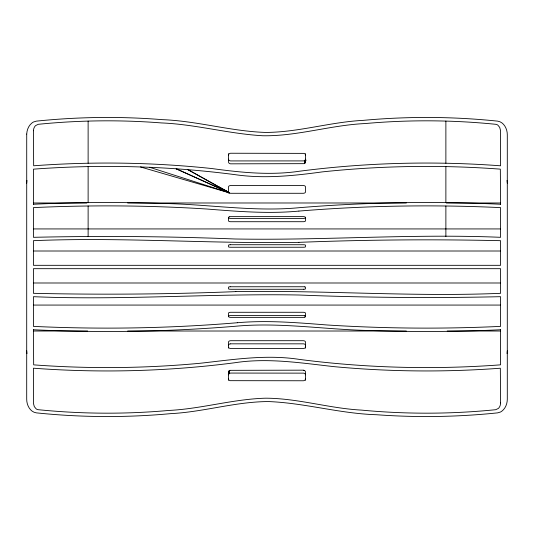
<?xml version="1.0" encoding="UTF-8"?>
<svg xmlns="http://www.w3.org/2000/svg" width="534" height="534" viewBox="0 0 534 534"><rect width="100%" height="100%" fill="white"/><g stroke="black" fill="none" stroke-linecap="round" stroke-linejoin="round"><path stroke-width="0.8" d="M88.123 236.535L88.123 206.004M88.123 202.633L88.123 166.608M305.448 348.088L305.448 345.118A2.777 1.388 0 0 0 305.321 344.697L305.261 344.624A2.583 1.288 0 0 0 304.58 344.123A2.543 1.268 0.1 0 0 304.166 343.969L303.846 343.896A2.303 1.155 -0.1 0 0 303.452 343.836L230.955 343.823A2.29 1.141 0 0 0 230.207 343.889M445.877 236.535L445.877 205.997M445.877 163.244L445.877 121.098M229.914 370.342A2.43 1.562 0 0 0 229.306 370.649L229.3 373.553L228.912 373.907A2.99 1.922 0 0 0 228.732 374.16L228.692 374.241A3.084 1.982 -0.1 0 0 228.559 374.734L228.552 374.835M228.552 153.685L228.552 162.062A3.144 2.023 0.1 0 0 228.652 162.563L228.686 162.643A2.87 1.842 0 0 0 228.993 163.084A2.61 1.675 0 0 0 229.493 163.471L229.68 163.564A2.169 1.395 0 0 0 230.161 163.731A2.049 1.315 0 0 0 230.421 163.791A2.236 1.435 0 0 0 230.842 163.831L304.086 163.658A2.43 1.562 0 0 0 304.694 163.351L304.7 160.447L305.088 160.093A2.99 1.922 -0.1 0 0 305.261 159.84L305.308 159.759A3.07 1.976 0 0 0 305.441 159.266L305.448 159.165M26.7 183.155L26.934 180.405M507.3 350.845L507.066 353.595M228.552 345.118L228.559 345.044A2.757 1.382 0.4 0 1 228.679 344.69A2.577 1.282 -0.1 0 1 229.547 344.076A2.39 1.195 0 0 1 230.201 343.883M228.552 316.388L228.719 316.075A2.47 0.841 -0.1 0 1 229.36 315.754A2.41 0.814 -0.1 0 1 230.975 315.547L303.586 315.561A2.376 0.814 0 0 1 304.841 315.821M305.448 217.612L305.281 217.925A2.463 0.841 0 0 1 304.327 218.333A2.423 0.828 0 0 1 303.272 218.459L230.414 218.439A2.376 0.808 0 0 1 229.173 218.179L229.053 218.132A2.483 0.854 -0.1 0 1 228.732 217.939A2.55 0.874 0 0 1 228.552 217.612M304.694 163.351L305.007 163.084A2.817 1.809 0.1 0 0 305.208 162.83A3.124 2.009 0 0 0 305.448 162.062L305.448 153.685M228.565 159.165A2.964 1.902 0.1 0 0 229.253 160.414A2.53 1.629 0 0 0 229.673 160.661L229.78 160.707A2.33 1.495 0 0 0 230.287 160.861L230.421 160.888A2.076 1.335 0 0 0 230.955 160.928L303.445 160.908A2.049 1.322 0 0 0 303.839 160.834L304.193 160.714A2.436 1.569 0 0 0 304.607 160.507L306.002 160.087L304.787 160.38M228.318 374.107L228.993 373.813M229.914 370.342L303.045 370.169A2.183 1.402 0 0 1 303.579 370.209M229.213 373.62L229.126 373.687M304.607 160.507L305.969 160.193L304.7 160.447L304.781 163.291M33.428 204.248C76.102 202.252 118.862 201.986 161.555 203.434L162.056 203.454C207.699 204.108 253.236 212.038 298.906 207.719C365.964 202.212 433.368 201.118 500.572 204.248M500.572 329.752C457.898 331.748 415.138 332.014 372.445 330.566L371.944 330.546C326.301 329.892 280.764 321.962 235.093 326.281C168.036 331.788 100.632 332.882 33.428 329.752M33.428 202.987L86.815 202.987M127.693 202.987L406.307 202.987M446.351 202.987L500.572 202.987M33.428 228.932L500.572 228.932M33.428 251.007L500.572 251.007M33.428 282.993L500.572 282.993M33.428 305.068L500.572 305.068M33.428 331.013L87.649 331.013M127.693 331.013L406.307 331.013M447.185 331.013L500.572 331.013M500.572 204.595L500.338 169.144C441.057 164.759 381.383 165.647 322.262 171.895C293.353 175.846 263.943 178.903 234.867 174.631C168.137 165.947 100.525 164.185 33.428 169.165L33.428 204.595M229.44 193.008L227.257 192.507L229.166 192.867A2.503 1.248 0.1 0 0 229.44 193.008L229.673 193.101A2.296 1.148 0 0 0 230.381 193.261L230.554 193.281A2.269 1.128 0 0 0 230.955 193.295L303.385 193.288A2.37 1.181 0 0 0 303.839 193.228L304.16 193.148A2.543 1.268 0 0 0 304.58 193.001A2.59 1.295 0.1 0 0 305.261 192.494L305.321 192.42A2.79 1.395 0 0 0 305.448 192L305.448 186.787A2.757 1.375 0 0 0 305.148 186.186A2.516 1.262 0 0 0 304.54 185.799L304.433 185.752A2.37 1.188 0 0 0 303.712 185.565A2.283 1.141 0 0 0 303.045 185.512L230.554 185.532A2.269 1.135 0 0 0 229.68 185.712A2.583 1.295 0 0 0 228.739 186.313L228.679 186.393A2.777 1.388 0 0 0 228.552 186.807L228.552 192.026A2.804 1.402 0 0 0 228.592 192.24L228.932 192.701A2.57 1.282 0.1 0 0 229.166 192.861M140.515 166.955L228.932 192.701M149.76 167.316L228.866 192.641M304.093 370.342L304.206 370.389A2.463 1.582 0 0 1 304.547 370.549L304.694 370.649A2.657 1.709 0 0 1 305.001 370.916L305.081 371.003A2.924 1.882 -0.2 0 1 305.314 371.35L305.348 371.437A3.144 2.023 0.2 0 1 305.448 371.938L305.448 380.315M304.834 315.821L304.947 315.868A2.483 0.854 -0.1 0 1 305.274 316.061A2.55 0.874 0.1 0 1 305.448 316.388M228.659 192.38L176.14 168.777L228.746 192.514M228.699 192.447L187.968 169.665L228.592 192.24L218.266 186.666M507.053 180.365L507.3 183.155M26.947 353.635L26.7 350.845M305.448 154.993L305.441 154.9A3.05 1.962 0 0 0 305.355 154.506L305.268 154.319A2.677 1.715 0 0 0 304.413 153.545A2.376 1.529 0 0 0 303.986 153.378L230.688 153.245A2.243 1.442 0 0 0 230.281 153.305L230.161 153.331A2.383 1.529 0 0 0 229.78 153.458A2.243 1.442 0 0 0 229.567 153.558A2.85 1.829 -0.1 0 0 228.579 154.993M228.552 379.006L228.559 379.1A3.05 1.956 0 0 0 228.686 379.587A2.844 1.822 0.1 0 0 229.066 380.095L229.166 380.175A2.51 1.609 0 0 0 229.673 380.495A2.243 1.442 -0.1 0 0 230.161 380.669L303.252 380.762A2.243 1.442 -0.1 0 0 303.719 380.689L303.839 380.669A2.383 1.535 0 0 0 304.22 380.542A2.243 1.442 -0.1 0 0 304.433 380.435A2.844 1.829 0.3 0 0 305.421 379.006M229.219 370.709L229.3 373.553A2.47 1.589 0.2 0 1 229.8 373.279L230.161 373.166A2.049 1.315 0 0 1 230.421 373.112A2.183 1.408 0 0 1 230.955 373.066L303.712 373.139A2.33 1.502 0 0 1 304.22 373.293A2.496 1.602 0 0 1 304.74 373.586A2.964 1.902 0.2 0 1 305.435 374.835M500.572 329.405L500.572 364.835C433.474 369.815 365.863 368.053 299.133 359.369C266.086 354.262 232.851 359.656 199.983 363.28C144.714 368.44 89.018 368.954 33.662 364.856L33.428 329.405M445.877 166.608L445.877 202.64M228.552 348.075L228.552 342A2.79 1.395 0.1 0 1 228.679 341.58L228.739 341.506A2.59 1.295 0 0 1 229.42 340.999A2.543 1.275 0 0 1 229.84 340.846L230.161 340.772A2.37 1.181 0 0 1 230.615 340.712L303.045 340.699A2.283 1.135 0 0 1 303.793 340.772L303.966 340.799A2.383 1.195 0 0 1 304.433 340.939A2.603 1.302 0.1 0 1 305.448 341.974L305.448 347.193A2.777 1.388 -0.2 0 1 305.314 347.607L305.261 347.687A2.583 1.288 0 0 1 304.3 348.301A2.269 1.135 0 0 1 303.445 348.468L230.955 348.488A2.283 1.135 0 0 1 230.294 348.428A2.363 1.188 -0.1 0 1 229.533 348.235A2.65 1.322 0 0 1 228.565 347.213M228.552 380.315L228.552 371.938A3.124 2.009 0.2 0 1 228.786 371.17A2.817 1.809 0.2 0 1 228.993 370.91M88.123 121.105L88.123 163.244M230.161 244.752A2.296 0.4 0 0 0 229.794 244.779A2.423 0.421 0 0 0 228.559 245.146L228.559 246.855A2.51 0.434 0 0 0 228.585 246.902A2.416 0.414 0.1 0 0 230.174 247.229L230.421 247.242A2.33 0.407 0 0 0 230.955 247.255L303.579 247.242A2.503 0.427 -0.1 0 0 303.826 247.222A2.29 0.4 0 0 0 304.2 247.202A2.436 0.421 -0.1 0 0 305.448 246.835L305.408 245.073A2.416 0.421 0 0 0 303.833 244.752L303.579 244.739A2.33 0.4 0 0 0 303.045 244.732L230.955 244.726A2.423 0.421 0 0 0 230.561 244.732L230.421 244.739A2.51 0.434 0 0 0 230.167 244.752M304.754 286.865A2.483 0.434 -0.1 0 1 305.148 286.958A2.416 0.421 0 0 1 305.408 287.092A2.483 0.434 -0.1 0 1 305.455 287.138L305.448 288.854A2.423 0.421 0 0 1 304.206 289.221A2.296 0.4 0 0 1 303.839 289.248M304.74 286.871A2.209 0.38 0 0 0 304.433 286.825A2.416 0.421 0 0 0 303.833 286.765L303.579 286.758A2.33 0.4 0 0 0 303.045 286.745L230.421 286.758A2.503 0.434 0 0 0 230.167 286.771M303.833 289.241A2.51 0.427 -0.1 0 1 303.572 289.254L303.445 289.268A2.423 0.421 0 0 1 303.018 289.274L230.955 289.274A2.33 0.394 0 0 1 230.434 289.248L230.167 289.248A2.416 0.421 0 0 1 228.625 288.954A2.476 0.427 0 0 1 228.559 288.874L228.552 287.165A2.423 0.421 0.1 0 1 230.154 286.765M303.706 370.242A2.363 1.509 0.1 0 1 304.086 370.349M33.435 130.737L33.662 165.78C92.943 161.395 152.617 162.283 211.738 168.53C240.647 172.482 270.057 175.539 299.133 171.267C365.863 162.583 433.474 160.821 500.572 165.8L500.558 130.603L499.684 127.366L497.848 125.143A4.672 4.639 -87.4 0 0 497.014 124.656A4.512 4.479 -86.9 0 0 496.393 124.429A3.892 3.865 -87.4 0 0 495.766 124.309C452.411 119.93 408.644 119.676 365.243 123.548C330.8 125.076 297.411 136.31 262.861 135.756C228.772 133.847 195.557 124.282 161.341 122.927C120.377 119.723 79.119 120.183 38.234 124.309L35.624 125.583A6.054 6.008 88.8 0 0 34.837 126.505L34.65 126.778A7.623 7.563 89.8 0 0 33.909 128.32A8.177 8.11 90 0 0 33.602 129.402L33.435 130.737M500.572 402.91L500.398 404.598A8.184 8.117 -90 0 1 500.098 405.686A7.716 7.65 89.8 0 1 499.524 406.935L498.97 407.762A5.981 5.934 88.5 0 1 498.376 408.417L495.766 409.691C451.163 414.197 406.127 414.331 361.498 410.105C329.218 408.397 297.905 398.257 265.531 398.197C232.937 399.092 201.345 408.877 168.757 410.452C125.357 414.324 81.589 414.07 38.234 409.691A3.892 3.865 -87.1 0 1 37.607 409.571A4.506 4.472 -87 0 1 36.986 409.344A4.672 4.639 -87.6 0 1 36.152 408.85L34.316 406.634L33.442 403.397L33.428 368.2C100.525 373.179 168.137 371.417 234.867 362.733C267.914 357.626 301.149 363.02 334.017 366.644C389.286 371.804 444.982 372.318 500.338 368.22L500.572 402.91M26.72 134.054L26.7 399.238C26.647 405.019 30.051 411.974 36.312 412.855C80.901 417.488 125.937 417.755 170.573 413.65C203.514 412.028 235.454 401.675 268.469 401.561C304.74 402.956 340.018 413.636 376.403 414.724C416.787 417.661 457.418 417.041 497.688 412.855L500.498 412.008A9.505 9.432 85.4 0 0 501.86 411.167C505.498 408.403 507.28 403.717 507.3 399.238L507.3 134.762C507.353 128.974 503.949 122.032 497.688 121.145C453.099 116.512 408.063 116.245 363.427 120.35C330.486 121.972 298.546 132.325 265.531 132.439C230.728 131.271 196.926 120.891 162.056 119.643C120.21 116.272 78.064 116.819 36.312 121.145L33.502 121.992A9.505 9.432 85.4 0 0 32.14 122.833C28.689 125.45 26.907 129.809 26.72 134.054M229.28 216.857L229.166 216.904A2.47 0.841 0 0 0 228.739 217.144A2.55 0.874 0 0 0 228.552 217.471L228.585 221.016A2.516 0.861 0.1 0 0 229.139 221.43L229.26 221.477A2.37 0.808 0 0 0 230.955 221.723L303.586 221.703A2.443 0.834 -0.1 0 0 305.261 221.203A2.557 0.874 -0.1 0 0 305.448 220.876L305.448 217.431A2.55 0.868 0.1 0 0 305.041 216.998L304.921 216.938A2.456 0.841 0 0 0 303.285 216.624L230.414 216.637A2.383 0.814 0 0 0 230.034 216.684L229.673 216.751A2.383 0.814 0 0 0 229.28 216.857M304.834 317.096L304.72 317.143A2.383 0.821 0.1 0 1 304.327 317.256L303.966 317.316A2.383 0.821 0.1 0 1 303.579 317.363L230.715 317.376A2.456 0.841 0 0 1 229.033 317.056L228.959 317.002A2.55 0.868 0.1 0 1 228.559 316.569L228.552 313.124A2.557 0.874 -0.2 0 1 228.746 312.797A2.443 0.834 -0.1 0 1 230.434 312.29L303.285 312.277A2.45 0.841 0 0 1 304.547 312.45A2.617 0.894 -0.1 0 1 304.874 312.57A2.516 0.861 0 0 1 305.415 312.984L305.448 316.529A2.55 0.874 -0.1 0 1 305.261 316.856A2.47 0.841 -0.2 0 1 304.827 317.096M298.906 211.084C268.155 213.994 237.296 211.397 206.611 209.001C148.966 205.363 91.127 204.916 33.428 207.613L33.428 237.316C100.646 235.801 167.91 236.322 235.093 238.992C323.577 240.587 412.054 233.572 500.572 237.316L500.572 207.613C433.368 204.482 365.964 205.577 298.906 211.084M237.283 322.743C169.505 328.39 101.367 329.558 33.428 326.387L33.428 296.684C121.946 300.428 210.423 293.413 298.906 295.008C366.09 297.678 433.354 298.199 500.572 296.684L500.572 326.387C442.873 329.084 385.034 328.637 327.389 324.999C297.425 322.69 267.32 320.073 237.283 322.743M298.906 242.356C210.423 243.951 121.946 236.936 33.428 240.68L33.428 265.318L500.572 265.318L500.572 240.68C433.354 239.165 366.09 239.686 298.906 242.356M235.848 291.611L235.093 291.644C167.91 294.314 100.646 294.835 33.428 293.32L33.428 268.682L500.572 268.682L500.572 293.32C412.308 297.031 324.078 290.122 235.848 291.611"/></g></svg>
